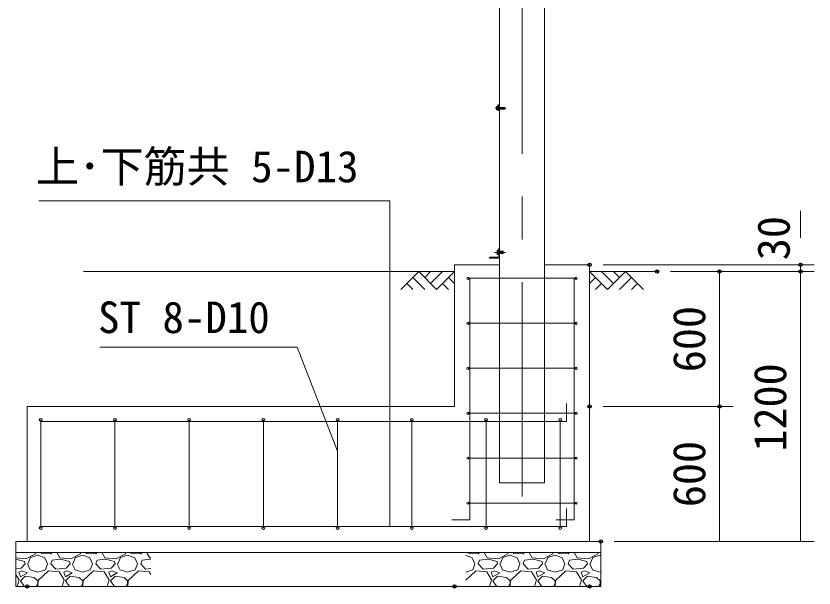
# Model space of a CAD drawing. Units: millimetres at full size. Extents: x -12600 to 12600, y -8910 to 8910.
# Drawn here: x -2181 to 1367, y -4450 to -1906 of the extents above; entities that cross this region are included whole.
import ezdxf
from ezdxf.enums import TextEntityAlignment as Align

# ---------------------------------------------------------------- set-up
doc = ezdxf.new("R2010")
doc.units = ezdxf.units.MM
doc.header["$LTSCALE"] = 30
doc.header["$PDMODE"] = 32
doc.header["$PDSIZE"] = 15
doc.linetypes.add('USER1', pattern=[50.8, 31.75, -6.35, 6.35, -6.35])
for name, color, linetype, lineweight in [('0-0_D-STR-TXT', 7, 'Continuous', 13), ('0-1_D-STR-DIM', 7, 'Continuous', 13), ('0-2_D-BMK', 2, 'USER1', 13), ('0-3_D-STR3', 3, 'Continuous', 13), ('0-4_D-STR1', 1, 'Continuous', 18), ('0-9_D-BGD', 7, 'Continuous', 18), ('0-A_D-STR4', 7, 'Continuous', 18), ('0-B_D-DCR-HCH', 7, 'Continuous', 13)]:
    doc.layers.add(name, color=color, linetype=linetype, lineweight=lineweight)
doc.layers.add('0-6_Defpoints', color=253, linetype='Continuous')
doc.styles.add('ＭＳ ゴシック', font='')
doc.styles.get('ＭＳ ゴシック').set_extended_font_data('MS Gothic')

msp = doc.modelspace()

# ---------------------------------------------------------------- linework, layer by layer
at = {"layer": '0-0_D-STR-TXT'}
msp.add_line((-518.78, -2728.82), (-518.78, -3707.15), dxfattribs=at)
for points in [[(-2079.74, -2728.82), (-518.78, -2728.82), (-518.78, -4174.15)], [(-1808.99, -3378.83), (-931.59, -3378.83), (-751.97, -3840.79)]]:
    msp.add_lwpolyline(points, dxfattribs=at)
at = {"layer": '0-1_D-STR-DIM'}
for p, q in [((1306.69, -2892.65), (1306.69, -2772.65)), ((428.75, -3012.65), (1366.69, -3012.65)), ((1306.69, -3042.65), (1306.69, -3012.65)), ((728.75, -3042.65), (1006.69, -3042.65)), ((728.75, -3042.65), (1366.69, -3042.65)), ((728.75, -3042.65), (1366.69, -3042.65)), ((946.69, -3642.65), (946.69, -3042.65)), ((1306.69, -4242.65), (1306.69, -3042.65)), ((1306.69, -3162.65), (1306.69, -3282.65)), ((428.75, -3642.65), (1006.69, -3642.65)), ((428.75, -3642.65), (1006.69, -3642.65)), ((946.69, -4242.65), (946.69, -3642.65)), ((478.75, -4242.65), (1006.69, -4242.65)), ((478.75, -4242.65), (1366.69, -4242.65))]:
    msp.add_line(p, q, dxfattribs=at)
at = {"layer": '0-2_D-BMK'}
for p, q in [((68.75, -4042.65), (68.75, 7077.35)), ((-51.57, -2316.65), (-1.57, -2316.65)), ((-4.34, -2957.65), (-54.34, -2957.65))]:
    msp.add_line(p, q, dxfattribs=at)
at = {"layer": '0-3_D-STR3'}
for p, q in [((-39.25, -2303.65), (-39.25, -2323.65)), ((-36.25, -2300.65), (-31.25, -2300.65)), ((-36.25, -2304.15), (-36.25, -2323.15)), ((-35.75, -2303.65), (-31.25, -2303.65)), ((-31.25, -2300.65), (-31.25, -2303.65)), ((-44.55, -2310.35), (-43.85, -2309.15)), ((-44.55, -2310.35), (-44.55, -2322.95)), ((-44.55, -2322.95), (-43.85, -2324.16)), ((-39.25, -2309.15), (-43.85, -2309.15)), ((-39.25, -2312.9), (-43.85, -2312.9)), ((-39.25, -2320.41), (-43.85, -2320.41)), ((-39.25, -2324.16), (-43.85, -2324.16)), ((-39.25, -2309.15), (-39.25, -2324.16)), ((-36.25, -2312.65), (-8.45, -2312.65)), ((-36.25, -2313.4), (-7.7, -2313.4)), ((-36.25, -2319.9), (-7.7, -2319.9)), ((-36.25, -2320.65), (-8.45, -2320.65)), ((-36.25, -2326.65), (-31.25, -2326.65)), ((-35.75, -2323.65), (-31.25, -2323.65)), ((-31.25, -2323.65), (-31.25, -2326.65)), ((-8.45, -2312.65), (-7.25, -2313.85)), ((-8.45, -2312.65), (-8.45, -2320.65)), ((-8.45, -2320.65), (-7.25, -2319.45)), ((-7.25, -2313.85), (-7.25, -2319.45)), ((-42.25, -2949.4), (-41.34, -2947.84)), ((-42.25, -2949.4), (-42.25, -2965.9)), ((-42.25, -2965.9), (-41.34, -2967.47)), ((-41.34, -2947.84), (-35.25, -2947.84)), ((-41.34, -2952.75), (-35.25, -2952.75)), ((-41.34, -2962.56), (-35.25, -2962.56)), ((-41.34, -2967.47), (-35.25, -2967.47)), ((-35.25, -2947.84), (-35.25, -2967.47)), ((-31.25, -2952.65), (-16.75, -2952.65)), ((-31.25, -2953.55), (-15.85, -2953.55)), ((-31.25, -2961.75), (-15.85, -2961.75)), ((-31.25, -2962.65), (-16.75, -2962.65)), ((-16.75, -2952.65), (-15.25, -2954.15)), ((-15.25, -2954.15), (-15.25, -2961.15)), ((-171.25, -3072.65), (308.75, -3072.65)), ((-163.25, -3072.65), (-163.25, -4146.15)), ((300.75, -3072.65), (300.75, -4146.15)), ((-171.25, -3272.65), (308.75, -3272.65)), ((-171.25, -3472.65), (308.75, -3472.65)), ((265.75, -3709.15), (265.75, -3629.15)), ((-171.25, -3672.65), (308.75, -3672.65)), ((-2071.25, -4182.65), (-2071.25, -3702.65)), ((-2071.25, -3709.15), (265.75, -3709.15)), ((-1741.25, -4182.65), (-1741.25, -3702.65)), ((-1411.25, -4182.65), (-1411.25, -3702.65)), ((-1081.25, -4182.65), (-1081.25, -3702.65)), ((-751.25, -4182.65), (-751.25, -3702.65)), ((-421.25, -4182.65), (-421.25, -3702.65)), ((-91.25, -4182.65), (-91.25, -3702.65)), ((238.75, -4182.65), (238.75, -3702.65)), ((-171.25, -3872.65), (308.75, -3872.65)), ((-171.25, -4072.65), (308.75, -4072.65)), ((265.75, -4176.15), (265.75, -4096.15)), ((-163.25, -4146.15), (-243.25, -4146.15)), ((220.75, -4146.15), (300.75, -4146.15)), ((-2071.25, -4176.15), (265.75, -4176.15))]:
    msp.add_line(p, q, dxfattribs=at)
msp.add_lwpolyline([(-16.75, -2952.65), (-16.75, -2962.65), (-15.25, -2961.15)], dxfattribs=at)
for centre, radius in [((-171.25, -3072.65), 5), ((308.75, -3072.65), 5), ((-171.25, -3272.65), 5), ((308.75, -3272.65), 5), ((-171.25, -3472.65), 5), ((308.75, -3472.65), 5), ((-171.25, -3672.65), 5), ((308.75, -3672.65), 5), ((-2071.25, -3702.65), 6.5), ((-1741.25, -3702.65), 6.5), ((-1411.25, -3702.65), 6.5), ((-1081.25, -3702.65), 6.5), ((-751.25, -3702.65), 6.5), ((-421.25, -3702.65), 6.5), ((-91.25, -3702.65), 6.5), ((238.75, -3702.65), 6.5), ((-171.25, -3872.65), 5), ((308.75, -3872.65), 5), ((-171.25, -4072.65), 5), ((308.75, -4072.65), 5), ((-2071.25, -4182.65), 6.5), ((-1741.25, -4182.65), 6.5), ((-1411.25, -4182.65), 6.5), ((-1081.25, -4182.65), 6.5), ((-751.25, -4182.65), 6.5), ((-421.25, -4182.65), 6.5), ((-91.25, -4182.65), 6.5), ((238.75, -4182.65), 6.5)]:
    msp.add_circle(centre, radius, dxfattribs=at)
for centre, radius, start, end in [((-36.25, -2303.65), 3, 90, 180), ((-35.75, -2304.15), 0.5, 90, 180), ((-41.11, -2311.02), 3.32, 145.61585, 214.38415), ((-32.01, -2316.65), 12.42, 162.4121, 197.5879), ((-41.11, -2322.28), 3.32, 145.61585, 214.38415), ((-36.25, -2323.65), 3, 180, 270), ((-35.75, -2323.15), 0.5, 180, 270), ((-37.76, -2950.29), 4.34, 145.61575, 214.38425), ((-25.86, -2957.65), 16.24, 162.41205, 197.58795), ((-37.76, -2965.01), 4.34, 145.61575, 214.38425)]:
    msp.add_arc(centre, radius, start, end, dxfattribs=at)
at = {"layer": '0-4_D-STR1'}
for p, q in [((-31.25, 7017.35), (-31.25, -3982.65)), ((-35.25, -2974.15), (-35.25, -2940.65)), ((-32.25, -2937.65), (-31.25, -2937.65)), ((-31.25, -2977.65), (-31.25, -2937.65)), ((-73.25, -2978.65), (-39.75, -2978.65)), ((-76.25, -2982.65), (-76.25, -2981.65)), ((-76.25, -2982.65), (-36.25, -2982.65))]:
    msp.add_line(p, q, dxfattribs=at)
msp.add_lwpolyline([(-31.25, -3982.65), (168.75, -3982.65), (168.75, 7017.35)], dxfattribs=at)
for centre, radius, start, end in [((-32.25, -2940.65), 3, 90, 180), ((-73.25, -2981.65), 3, 90, 180), ((-39.75, -2974.15), 4.5, 270, 0), ((-36.25, -2977.65), 5, 270, 0)]:
    msp.add_arc(centre, radius, start, end, dxfattribs=at)
at = {"layer": '0-6_Defpoints'}
for p in [(368.75, -3012.65), (1306.69, -3012.65), (668.75, -3042.65), (946.69, -3042.65), (1306.69, -3042.65), (368.75, -3642.65), (946.69, -3642.65), (418.75, -4242.65), (-2131.25, -4442.65), (-231.25, -4442.65), (368.75, -4442.65)]:
    msp.add_point(p, dxfattribs=at)
at = {"layer": '0-9_D-BGD'}
for p, q in [((-231.25, -3042.65), (-1881.25, -3042.65)), ((368.75, -3042.65), (668.75, -3042.65))]:
    msp.add_line(p, q, dxfattribs=at)
at = {"layer": '0-A_D-STR4'}
for p, q in [((-231.25, -3012.65), (-31.25, -3012.65)), ((168.75, -3012.65), (368.75, -3012.65)), ((368.75, -3012.65), (368.75, -4242.65)), ((-2131.25, -4242.65), (-2131.25, -3642.65)), ((418.75, -4242.65), (-2181.25, -4242.65)), ((-2181.25, -4242.65), (-2181.25, -4442.65)), ((418.75, -4242.65), (418.75, -4442.65)), ((418.75, -4292.65), (-2181.25, -4292.65)), ((418.75, -4442.65), (-2181.25, -4442.65))]:
    msp.add_line(p, q, dxfattribs=at)
msp.add_lwpolyline([(-231.25, -3012.65), (-231.25, -3642.65), (-2131.25, -3642.65)], dxfattribs=at)
at = {"layer": '0-B_D-DCR-HCH'}
for p, q in [((-390.88, -3042.65), (-470.7, -3122.47)), ((-390.88, -3042.65), (-311.06, -3122.47)), ((-364.28, -3069.26), (-337.67, -3042.65)), ((-337.67, -3095.87), (-284.46, -3042.65)), ((-311.06, -3122.47), (-231.25, -3042.65)), ((448.57, -3122.47), (368.75, -3042.65)), ((475.18, -3095.87), (421.97, -3042.65)), ((528.39, -3042.65), (448.57, -3122.47)), ((501.92, -3069.4), (475.18, -3042.65)), ((528.39, -3042.65), (608.21, -3122.47)), ((-417.49, -3069.26), (-364.03, -3122.47)), ((-257.85, -3069.26), (-231.25, -3095.74)), ((395.36, -3069.26), (368.75, -3095.74)), ((555, -3069.26), (501.54, -3122.47)), ((-444.09, -3095.87), (-417.37, -3122.47)), ((-284.46, -3095.87), (-257.73, -3122.47)), ((421.97, -3095.87), (395.24, -3122.47)), ((581.6, -3095.87), (554.87, -3122.47)), ((-2093.18, -4292.65), (-2094.67, -4297.88)), ((-2070.02, -4292.65), (-2068.67, -4295.88)), ((-2026.67, -4297.88), (-2019.91, -4292.65)), ((-1986.67, -4315.88), (-2000.21, -4292.65)), ((-1893.18, -4292.65), (-1894.67, -4297.88)), ((-1870.02, -4292.65), (-1868.67, -4295.88)), ((-1826.67, -4297.88), (-1819.91, -4292.65)), ((-1786.67, -4315.88), (-1800.21, -4292.65)), ((-1693.18, -4292.65), (-1694.67, -4297.88)), ((-1670.02, -4292.65), (-1668.67, -4295.88)), ((-1626.67, -4297.88), (-1619.91, -4292.65)), ((-1586.67, -4315.88), (-1600.21, -4292.65)), ((-170.02, -4292.65), (-168.67, -4295.88)), ((-126.67, -4297.88), (-119.91, -4292.65)), ((-86.67, -4315.88), (-100.21, -4292.65)), ((6.82, -4292.65), (5.33, -4297.88)), ((29.98, -4292.65), (31.33, -4295.88)), ((73.33, -4297.88), (80.09, -4292.65)), ((113.33, -4315.88), (99.79, -4292.65)), ((206.82, -4292.65), (205.33, -4297.88)), ((229.98, -4292.65), (231.33, -4295.88)), ((273.33, -4297.88), (280.09, -4292.65)), ((313.33, -4315.88), (299.79, -4292.65)), ((406.82, -4292.65), (405.33, -4297.88)), ((-2136.67, -4319.88), (-2181.25, -4316.31)), ((-2142.67, -4331.88), (-2181.25, -4322.23)), ((-2094.67, -4297.88), (-2136.67, -4319.88)), ((-2128.67, -4341.88), (-2116.67, -4313.88)), ((-2116.67, -4313.88), (-2084.67, -4303.88)), ((-2084.67, -4303.88), (-2052.67, -4315.88)), ((-2068.67, -4295.88), (-2026.67, -4297.88)), ((-2052.67, -4315.88), (-2040.67, -4341.88)), ((-2026.67, -4341.88), (-2020.67, -4325.88)), ((-1982.67, -4321.88), (-2020.67, -4325.88)), ((-1936.67, -4319.88), (-1986.67, -4315.88)), ((-1942.67, -4331.88), (-1982.67, -4321.88)), ((-1894.67, -4297.88), (-1936.67, -4319.88)), ((-1928.67, -4341.88), (-1916.67, -4313.88)), ((-1916.67, -4313.88), (-1884.67, -4303.88)), ((-1884.67, -4303.88), (-1852.67, -4315.88)), ((-1868.67, -4295.88), (-1826.67, -4297.88)), ((-1852.67, -4315.88), (-1840.67, -4341.88)), ((-1826.67, -4341.88), (-1820.67, -4325.88)), ((-1782.67, -4321.88), (-1820.67, -4325.88)), ((-1736.67, -4319.88), (-1786.67, -4315.88)), ((-1742.67, -4331.88), (-1782.67, -4321.88)), ((-1694.67, -4297.88), (-1736.67, -4319.88)), ((-1728.67, -4341.88), (-1716.67, -4313.88)), ((-1716.67, -4313.88), (-1684.67, -4303.88)), ((-1684.67, -4303.88), (-1652.67, -4315.88)), ((-1668.67, -4295.88), (-1626.67, -4297.88)), ((-1652.67, -4315.88), (-1640.67, -4341.88)), ((-1626.67, -4341.88), (-1620.67, -4325.88)), ((-1582.67, -4321.88), (-1620.67, -4325.88)), ((-1581.25, -4316.31), (-1586.67, -4315.88)), ((-1581.25, -4322.23), (-1582.67, -4321.88)), ((-181.25, -4305.16), (-152.67, -4315.88)), ((-168.67, -4295.88), (-126.67, -4297.88)), ((-152.67, -4315.88), (-140.67, -4341.88)), ((-126.67, -4341.88), (-120.67, -4325.88)), ((-82.67, -4321.88), (-120.67, -4325.88)), ((-36.67, -4319.88), (-86.67, -4315.88)), ((-42.67, -4331.88), (-82.67, -4321.88)), ((5.33, -4297.88), (-36.67, -4319.88)), ((-28.67, -4341.88), (-16.67, -4313.88)), ((-16.67, -4313.88), (15.33, -4303.88)), ((15.33, -4303.88), (47.33, -4315.88)), ((31.33, -4295.88), (73.33, -4297.88)), ((47.33, -4315.88), (59.33, -4341.88)), ((73.33, -4341.88), (79.33, -4325.88)), ((117.33, -4321.88), (79.33, -4325.88)), ((163.33, -4319.88), (113.33, -4315.88)), ((157.33, -4331.88), (117.33, -4321.88)), ((205.33, -4297.88), (163.33, -4319.88)), ((171.33, -4341.88), (183.33, -4313.88)), ((183.33, -4313.88), (215.33, -4303.88)), ((215.33, -4303.88), (247.33, -4315.88)), ((231.33, -4295.88), (273.33, -4297.88)), ((247.33, -4315.88), (259.33, -4341.88)), ((273.33, -4341.88), (279.33, -4325.88)), ((317.33, -4321.88), (279.33, -4325.88)), ((363.33, -4319.88), (313.33, -4315.88)), ((357.33, -4331.88), (317.33, -4321.88)), ((405.33, -4297.88), (363.33, -4319.88)), ((371.33, -4341.88), (383.33, -4313.88)), ((383.33, -4313.88), (415.33, -4303.88)), ((415.33, -4303.88), (418.75, -4305.16)), ((-2158.67, -4361.88), (-2181.25, -4363.84)), ((-2140.67, -4341.88), (-2158.67, -4361.88)), ((-2140.67, -4341.88), (-2142.67, -4331.88)), ((-2130.67, -4341.88), (-2118.67, -4369.88)), ((-2050.67, -4369.88), (-2040.67, -4341.88)), ((-2004.67, -4365.88), (-2026.67, -4341.88)), ((-1958.67, -4361.88), (-2004.67, -4365.88)), ((-1940.67, -4341.88), (-1958.67, -4361.88)), ((-1940.67, -4341.88), (-1942.67, -4331.88)), ((-1930.67, -4341.88), (-1918.67, -4369.88)), ((-1850.67, -4369.88), (-1840.67, -4341.88)), ((-1804.67, -4365.88), (-1826.67, -4341.88)), ((-1758.67, -4361.88), (-1804.67, -4365.88)), ((-1740.67, -4341.88), (-1758.67, -4361.88)), ((-1740.67, -4341.88), (-1742.67, -4331.88)), ((-1730.67, -4341.88), (-1718.67, -4369.88)), ((-1650.67, -4369.88), (-1640.67, -4341.88)), ((-1604.67, -4365.88), (-1626.67, -4341.88)), ((-1581.25, -4363.84), (-1604.67, -4365.88)), ((-150.67, -4369.88), (-140.67, -4341.88)), ((-104.67, -4365.88), (-126.67, -4341.88)), ((-58.67, -4361.88), (-104.67, -4365.88)), ((-40.67, -4341.88), (-58.67, -4361.88)), ((-40.67, -4341.88), (-42.67, -4331.88)), ((-30.67, -4341.88), (-18.67, -4369.88)), ((49.33, -4369.88), (59.33, -4341.88)), ((95.33, -4365.88), (73.33, -4341.88)), ((141.33, -4361.88), (95.33, -4365.88)), ((159.33, -4341.88), (141.33, -4361.88)), ((159.33, -4341.88), (157.33, -4331.88)), ((169.33, -4341.88), (181.33, -4369.88)), ((249.33, -4369.88), (259.33, -4341.88)), ((295.33, -4365.88), (273.33, -4341.88)), ((341.33, -4361.88), (295.33, -4365.88)), ((359.33, -4341.88), (341.33, -4361.88)), ((359.33, -4341.88), (357.33, -4331.88)), ((369.33, -4341.88), (381.33, -4369.88)), ((-2166.67, -4413.88), (-2181.25, -4390.02)), ((-2154.67, -4373.88), (-2168.67, -4379.88)), ((-2168.67, -4379.88), (-2160.67, -4399.88)), ((-2160.67, -4399.88), (-2130.67, -4381.88)), ((-2140.67, -4397.88), (-2160.67, -4417.88)), ((-2130.67, -4381.88), (-2154.67, -4373.88)), ((-2100.67, -4403.88), (-2140.67, -4397.88)), ((-2118.67, -4369.88), (-2084.67, -4379.88)), ((-2084.67, -4379.88), (-2050.67, -4369.88)), ((-2036.67, -4373.88), (-2082.67, -4415.88)), ((-1988.67, -4377.88), (-2036.67, -4373.88)), ((-1966.67, -4413.88), (-1988.67, -4377.88)), ((-1954.67, -4373.88), (-1968.67, -4379.88)), ((-1968.67, -4379.88), (-1960.67, -4399.88)), ((-1960.67, -4399.88), (-1930.67, -4381.88)), ((-1940.67, -4397.88), (-1960.67, -4417.88)), ((-1930.67, -4381.88), (-1954.67, -4373.88)), ((-1900.67, -4403.88), (-1940.67, -4397.88)), ((-1918.67, -4369.88), (-1884.67, -4379.88)), ((-1884.67, -4379.88), (-1850.67, -4369.88)), ((-1836.67, -4373.88), (-1882.67, -4415.88)), ((-1788.67, -4377.88), (-1836.67, -4373.88)), ((-1766.67, -4413.88), (-1788.67, -4377.88)), ((-1754.67, -4373.88), (-1768.67, -4379.88)), ((-1768.67, -4379.88), (-1760.67, -4399.88)), ((-1760.67, -4399.88), (-1730.67, -4381.88)), ((-1740.67, -4397.88), (-1760.67, -4417.88)), ((-1730.67, -4381.88), (-1754.67, -4373.88)), ((-1700.67, -4403.88), (-1740.67, -4397.88)), ((-1718.67, -4369.88), (-1684.67, -4379.88)), ((-1684.67, -4379.88), (-1650.67, -4369.88)), ((-1636.67, -4373.88), (-1682.67, -4415.88)), ((-1588.67, -4377.88), (-1636.67, -4373.88)), ((-1581.25, -4390.02), (-1588.67, -4377.88)), ((-181.25, -4378.87), (-150.67, -4369.88)), ((-136.67, -4373.88), (-181.25, -4414.58)), ((-88.67, -4377.88), (-136.67, -4373.88)), ((-66.67, -4413.88), (-88.67, -4377.88)), ((-54.67, -4373.88), (-68.67, -4379.88)), ((-68.67, -4379.88), (-60.67, -4399.88)), ((-60.67, -4399.88), (-30.67, -4381.88)), ((-40.67, -4397.88), (-60.67, -4417.88)), ((-30.67, -4381.88), (-54.67, -4373.88)), ((-0.67, -4403.88), (-40.67, -4397.88)), ((-18.67, -4369.88), (15.33, -4379.88)), ((15.33, -4379.88), (49.33, -4369.88)), ((63.33, -4373.88), (17.33, -4415.88)), ((111.33, -4377.88), (63.33, -4373.88)), ((133.33, -4413.88), (111.33, -4377.88)), ((145.33, -4373.88), (131.33, -4379.88)), ((131.33, -4379.88), (139.33, -4399.88)), ((139.33, -4399.88), (169.33, -4381.88)), ((159.33, -4397.88), (139.33, -4417.88)), ((169.33, -4381.88), (145.33, -4373.88)), ((199.33, -4403.88), (159.33, -4397.88)), ((181.33, -4369.88), (215.33, -4379.88)), ((215.33, -4379.88), (249.33, -4369.88)), ((263.33, -4373.88), (217.33, -4415.88)), ((311.33, -4377.88), (263.33, -4373.88)), ((333.33, -4413.88), (311.33, -4377.88)), ((345.33, -4373.88), (331.33, -4379.88)), ((331.33, -4379.88), (339.33, -4399.88)), ((339.33, -4399.88), (369.33, -4381.88)), ((359.33, -4397.88), (339.33, -4417.88)), ((369.33, -4381.88), (345.33, -4373.88)), ((399.33, -4403.88), (359.33, -4397.88)), ((381.33, -4369.88), (415.33, -4379.88)), ((415.33, -4379.88), (418.75, -4378.87)), ((-2175.88, -4442.65), (-2166.67, -4413.88)), ((-2160.67, -4417.88), (-2144.67, -4441.88)), ((-2084.67, -4417.88), (-2100.67, -4403.88)), ((-2091.77, -4442.65), (-2084.67, -4429.88)), ((-2084.67, -4429.88), (-2084.67, -4417.88)), ((-2082.67, -4415.88), (-2083.94, -4442.65)), ((-1975.88, -4442.65), (-1966.67, -4413.88)), ((-1960.67, -4417.88), (-1944.67, -4441.88)), ((-1884.67, -4417.88), (-1900.67, -4403.88)), ((-1891.77, -4442.65), (-1884.67, -4429.88)), ((-1884.67, -4429.88), (-1884.67, -4417.88)), ((-1882.67, -4415.88), (-1883.94, -4442.65)), ((-1775.88, -4442.65), (-1766.67, -4413.88)), ((-1760.67, -4417.88), (-1744.67, -4441.88)), ((-1684.67, -4417.88), (-1700.67, -4403.88)), ((-1691.77, -4442.65), (-1684.67, -4429.88)), ((-1684.67, -4429.88), (-1684.67, -4417.88)), ((-1682.67, -4415.88), (-1683.94, -4442.65)), ((-75.88, -4442.65), (-66.67, -4413.88)), ((-60.67, -4417.88), (-44.67, -4441.88)), ((15.33, -4417.88), (-0.67, -4403.88)), ((8.23, -4442.65), (15.33, -4429.88)), ((15.33, -4429.88), (15.33, -4417.88)), ((17.33, -4415.88), (16.06, -4442.65)), ((124.12, -4442.65), (133.33, -4413.88)), ((139.33, -4417.88), (155.33, -4441.88)), ((215.33, -4417.88), (199.33, -4403.88)), ((208.23, -4442.65), (215.33, -4429.88)), ((215.33, -4429.88), (215.33, -4417.88)), ((217.33, -4415.88), (216.06, -4442.65)), ((324.12, -4442.65), (333.33, -4413.88)), ((339.33, -4417.88), (355.33, -4441.88)), ((415.33, -4417.88), (399.33, -4403.88)), ((408.23, -4442.65), (415.33, -4429.88)), ((415.33, -4429.88), (415.33, -4417.88)), ((417.33, -4415.88), (416.06, -4442.65)), ((418.75, -4414.58), (417.33, -4415.88)), ((-2144.67, -4441.88), (-2138.19, -4442.65)), ((-1944.67, -4441.88), (-1938.19, -4442.65)), ((-1744.67, -4441.88), (-1738.19, -4442.65)), ((-44.67, -4441.88), (-38.19, -4442.65)), ((155.33, -4441.88), (161.81, -4442.65)), ((355.33, -4441.88), (361.81, -4442.65))]:
    msp.add_line(p, q, dxfattribs=at)

# ---------------------------------------------------------------- texts
at = {"layer": '0-0_D-STR-TXT', "style": 'ＭＳ ゴシック'}
for s, p in [('上･下筋共 5-D13', (-2092.32, -2688.04)), ('ST 8-D10', (-1816.39, -3358.41))]:
    msp.add_text(s, height=140.3, dxfattribs=at).set_placement(p, align=Align.BOTTOM_LEFT)
at = {"layer": '0-1_D-STR-DIM', "style": 'ＭＳ ゴシック'}
for s, p in [('30', (1301.92, -2992.26)), ('600', (926.44, -3490.45)), ('1200', (1286.44, -3843.41)), ('600', (926.44, -4090.45))]:
    msp.add_text(s, height=144.3, rotation=90, dxfattribs=at).set_placement(p, align=Align.BOTTOM_LEFT)

doc.saveas('drawing.dxf')
